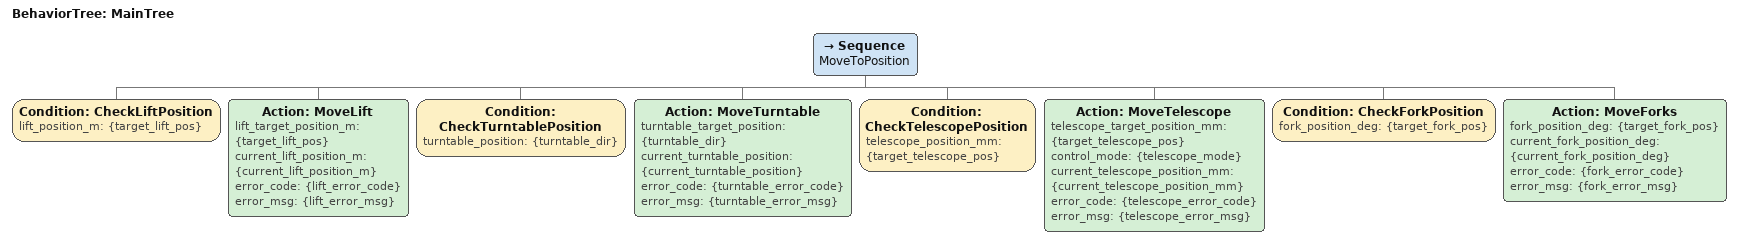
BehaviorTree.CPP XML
<?xml version="1.0"?>
<root main_tree_to_execute="MainTree">
  <BehaviorTree ID="MainTree">
    <Sequence name="MoveToPosition">
      <Condition ID="CheckLiftPosition" lift_position_m="{target_lift_pos}"/>
      <Action ID="MoveLift" lift_target_position_m="{target_lift_pos}" current_lift_position_m="{current_lift_position_m}" error_code="{lift_error_code}" error_msg="{lift_error_msg}"/>
      <Condition ID="CheckTurntablePosition" turntable_position="{turntable_dir}"/>
      <Action ID="MoveTurntable" turntable_target_position="{turntable_dir}" current_turntable_position="{current_turntable_position}" error_code="{turntable_error_code}" error_msg="{turntable_error_msg}"/>
      <Condition ID="CheckTelescopePosition" telescope_position_mm="{target_telescope_pos}"/>
      <Action ID="MoveTelescope" telescope_target_position_mm="{target_telescope_pos}" control_mode="{telescope_mode}" current_telescope_position_mm="{current_telescope_position_mm}" error_code="{telescope_error_code}" error_msg="{telescope_error_msg}"/>
      <Condition ID="CheckForkPosition" fork_position_deg="{target_fork_pos}"/>
      <Action ID="MoveForks" fork_position_deg="{target_fork_pos}" current_fork_position_deg="{current_fork_position_deg}" error_code="{fork_error_code}" error_msg="{fork_error_msg}"/>
    </Sequence>
  </BehaviorTree>
</root>
